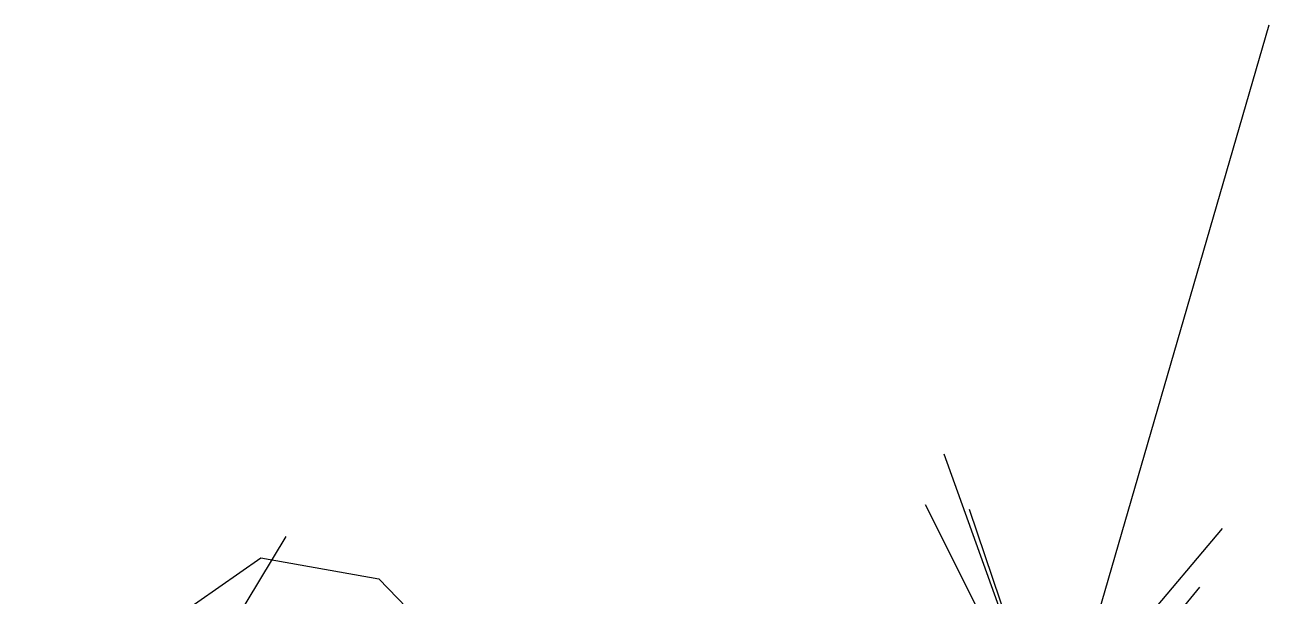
# Model space of a CAD drawing. Extents: x -76 to 350, y -173 to 110.
# Drawn here: x 190.4 to 347.4, y -29.3 to 42.7 of the extents above; entities that cross this region are included whole.
import ezdxf

# ---------------------------------------------------------------- set-up
doc = ezdxf.new("R2010")
doc.units = 0
doc.layers.add('L_wall-presumed', color=18, linetype='CONTINUOUS')
doc.layers.add('SPLAY', color=2, linetype='CONTINUOUS')

msp = doc.modelspace()

# ---------------------------------------------------------------- linework, layer by layer
at = {"layer": 'L_wall-presumed'}
msp.add_lwpolyline([(190.44, -57.11), (206.95, -33.77), (220.2, -24.52), (235.12, -27.16), (245.76, -38.18), (258.7, -51.08), (268.99, -62.97), (280.43, -77.25), (292.57, -91.28), (302.95, -103.1), (316.99, -114), (321.12, -121.43)], dxfattribs=at)
at = {"layer": 'SPLAY'}
for p, q in [((320.45, -50.4), (347.45, 42.68)), ((320.45, -50.4), (306.45, -11.44)), ((320.45, -50.4), (304.07, -17.83)), ((320.45, -50.4), (309.66, -18.44)), ((197.14, -65.35), (223.41, -21.85)), ((292.25, -79.34), (341.56, -20.81)), ((320.45, -50.4), (338.69, -28.22))]:
    msp.add_line(p, q, dxfattribs=at)

doc.saveas('drawing.dxf')
